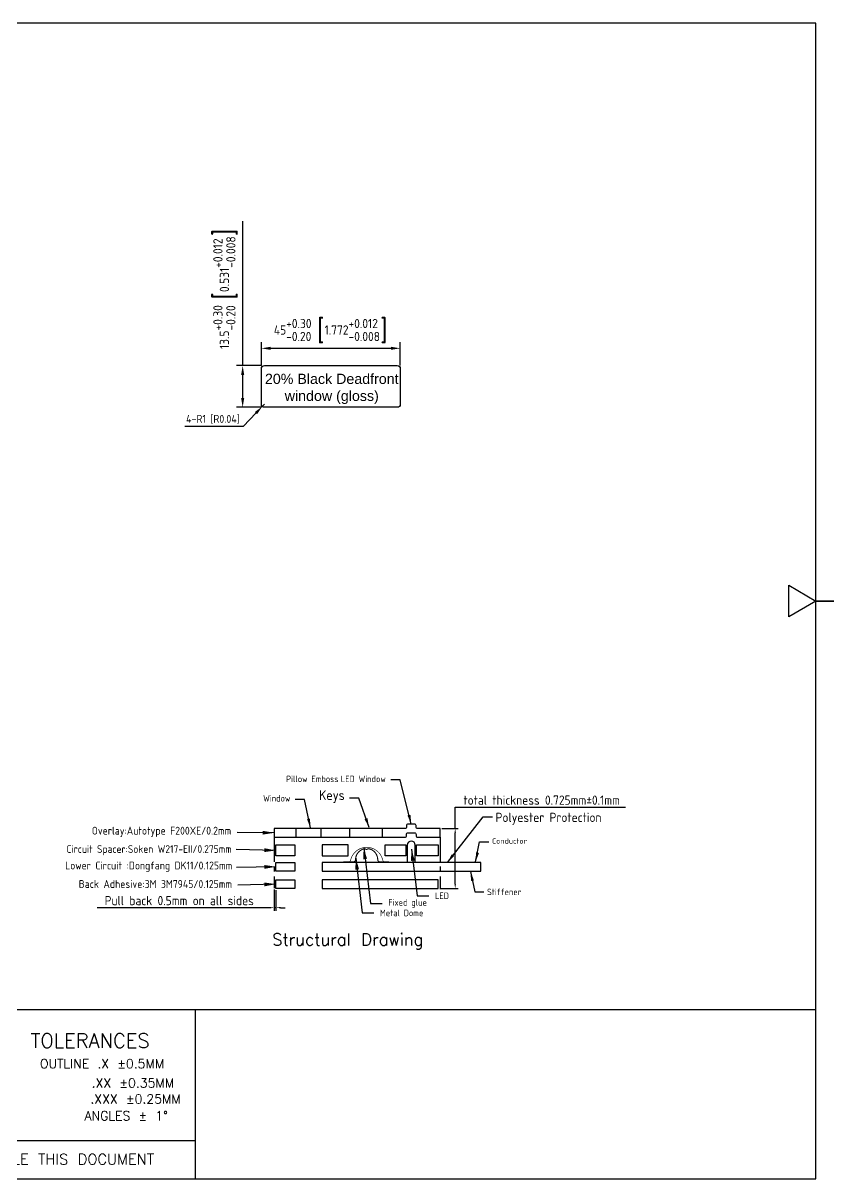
# Model space of a CAD drawing. Extents: x -7997 to 381, y -303 to 2002.
# Drawn here: x 117.9 to 380.6, y -303.3 to 70.8 of the extents above; entities that cross this region are included whole.
import ezdxf
from ezdxf.enums import TextEntityAlignment as Align

# ---------------------------------------------------------------- set-up
doc = ezdxf.new("R2010")
doc.units = 0
doc.header["$LTSCALE"] = 0.25
doc.linetypes.add('CENTER', pattern=[50.8, 31.75, -6.35, 6.35, -6.35])
doc.layers.get('0').update_dxf_attribs({"linetype": 'CONTINUOUS'})
doc.layers.get('Defpoints').update_dxf_attribs({"linetype": 'CONTINUOUS'})
doc.layers.add('DIM', color=6, linetype='CONTINUOUS')
doc.layers.add('MAIN', color=7, linetype='CONTINUOUS')
doc.styles.add('S1', font='txt.shx', dxfattribs={"bigfont": 'bigfont.shx'})
doc.styles.get("Standard").update_dxf_attribs({"font": 'ISOCP'})
doc.dimstyles.new('ISO-25_WS', dxfattribs={"dimtxt": 2.5, "dimasz": 2.5, "dimexe": 1.25, "dimexo": 0.625, "dimtad": 1, "dimdec": 4, "dimdsep": 46, "dimtxsty": 'Standard', "dimcen": 2.5, "dimadec": 0, "dimazin": 0, "dimtfac": 1, "dimtdec": 4, "dimtmove": 0, "dimatfit": 3, "dimfxl": 0, "dimtolj": 1, "dimtzin": 0, "dimarcsym": 0})

# ---------------------------------------------------------------- blocks, each defined once
blk = doc.blocks.new('*D14')
at = {"layer": 'Defpoints', "color": 0}
for p in [(5512.91, -1704.35), (5467.91, -1710.95), (5512.91, -1710.95)]:
    blk.add_point(p, dxfattribs=at)
at = {"layer": 'DIM', "color": 0, "lineweight": -2}
for p, q in [((5467.91, -1709.95), (5467.91, -1702.35)), ((5512.91, -1709.95), (5512.91, -1702.35)), ((5470.91, -1704.35), (5509.91, -1704.35))]:
    blk.add_line(p, q, dxfattribs=at)
at = {"layer": 'DIM', "color": 0}
for points in [[(5470.91, -1703.85), (5470.91, -1704.85), (5467.91, -1704.35)], [(5509.91, -1703.85), (5509.91, -1704.85), (5512.91, -1704.35)]]:
    blk.add_solid(points, dxfattribs=at)
at = {"layer": 'DIM', "color": 0, "insert": (5490.41, -1698.79), "char_height": 3, "attachment_point": 5}
blk.add_mtext('\\A1;45\\S+0.30^ -0.20; {\\o\\l\\H7.200000;[}1.772\\S+0.012^ -0.008;{\\o\\l\\H7.200000;]}', dxfattribs=at)
blk = doc.blocks.new('*D15')
at = {"layer": 'Defpoints', "color": 0}
for p in [(5468.91, -1709.95), (5461.85, -1723.45), (5468.91, -1723.45)]:
    blk.add_point(p, dxfattribs=at)
at = {"layer": 'DIM', "color": 0, "lineweight": -2}
for p, q in [((5461.85, -1709.95), (5461.85, -1663.22)), ((5467.91, -1709.95), (5459.85, -1709.95)), ((5461.85, -1720.45), (5461.85, -1712.95)), ((5467.91, -1723.45), (5459.85, -1723.45))]:
    blk.add_line(p, q, dxfattribs=at)
at = {"layer": 'DIM', "color": 0}
for points in [[(5461.35, -1712.95), (5462.35, -1712.95), (5461.85, -1709.95)], [(5461.35, -1720.45), (5462.35, -1720.45), (5461.85, -1723.45)]]:
    blk.add_solid(points, dxfattribs=at)
at = {"layer": 'DIM', "color": 0, "insert": (5456.29, -1685.08), "char_height": 3, "attachment_point": 5, "rotation": 90}
blk.add_mtext('\\A1;13.5\\S+0.30^ -0.20; {\\o\\l\\H7.200000;[}0.531\\S+0.012^ -0.008;{\\o\\l\\H7.200000;]}', dxfattribs=at)
blk = doc.blocks.new('*D16')
at = {"layer": 'Defpoints', "color": 0}
for p in [(5468.22, -1723.17), (5468.91, -1722.45)]:
    blk.add_point(p, dxfattribs=at)
at = {"layer": 'DIM', "color": 0, "lineweight": -2}
for p, q in [((5468.91, -1722.45), (5468.22, -1723.17)), ((5462.08, -1729.55), (5466.14, -1725.33)), ((5443.08, -1729.55), (5462.08, -1729.55))]:
    blk.add_line(p, q, dxfattribs=at)
at = {"layer": 'DIM', "color": 0}
blk.add_solid([(5465.78, -1724.98), (5466.5, -1725.68), (5468.22, -1723.17)], dxfattribs=at)
at = {"layer": 'DIM', "color": 0, "insert": (5452.18, -1727.32), "char_height": 2.6, "attachment_point": 5}
blk.add_mtext('\\A1;4-R1 [R0.04]', dxfattribs=at)
blk = doc.blocks.new('*D32')
at = {"layer": 'Defpoints', "color": 0}
for p in [(5472.06, -1879.1), (5472.64, -1879.22), (5472.06, -1885.44)]:
    blk.add_point(p, dxfattribs=at)
at = {"layer": 'DIM', "color": 0, "lineweight": -2}
for p, q in [((5472.06, -1879.6), (5472.06, -1886.44)), ((5472.64, -1879.72), (5472.64, -1886.44)), ((5470.56, -1885.44), (5414.7, -1885.44)), ((5472.64, -1885.44), (5472.06, -1885.44)), ((5474.14, -1885.44), (5475.64, -1885.44))]:
    blk.add_line(p, q, dxfattribs=at)
at = {"layer": 'DIM', "color": 0}
for points in [[(5470.56, -1885.19), (5470.56, -1885.69), (5472.06, -1885.44)], [(5474.14, -1885.19), (5474.14, -1885.69), (5472.64, -1885.44)]]:
    blk.add_solid(points, dxfattribs=at)
at = {"layer": 'DIM', "color": 0, "insert": (5440.44, -1883.14), "char_height": 3, "attachment_point": 5}
blk.add_mtext('\\A1;{\\C3; Pull back 0.5mm on all sides}', dxfattribs=at)
blk = doc.blocks.new('*D33')
at = {"layer": 'Defpoints', "color": 0}
for p in [(5525.88, -1859.8), (5530.71, -1859.8), (5525.24, -1879.22)]:
    blk.add_point(p, dxfattribs=at)
at = {"layer": 'DIM', "color": 0, "lineweight": -2}
for p, q in [((5530.71, -1859.8), (5530.71, -1852.93)), ((5530.71, -1852.93), (5585.94, -1852.93)), ((5526.38, -1859.8), (5531.71, -1859.8)), ((5530.71, -1877.72), (5530.71, -1861.3)), ((5525.74, -1879.22), (5531.71, -1879.22))]:
    blk.add_line(p, q, dxfattribs=at)
at = {"layer": 'DIM', "color": 0}
for points in [[(5530.46, -1861.3), (5530.96, -1861.3), (5530.71, -1859.8)], [(5530.46, -1877.72), (5530.96, -1877.72), (5530.71, -1879.22)]]:
    blk.add_solid(points, dxfattribs=at)
at = {"layer": 'DIM', "color": 0, "insert": (5558.72, -1850.62), "char_height": 3, "attachment_point": 5}
blk.add_mtext('\\A1;total thickness 0.725mm%%p0.1mm', dxfattribs=at)

msp = doc.modelspace()

# ---------------------------------------------------------------- linework, layer by layer
for points in [[(-154.402, 70.845), (-154.402, -303.32), (374.774, -303.32), (374.774, 70.845)], [(365.962, -121.325), (365.962, -111.15), (374.774, -116.238)], [(374.774, -116.238), (374.774, -116.238), (380.593, -116.238), (374.774, -116.238)]]:
    msp.add_lwpolyline(points, close=True)
for points in [[(-154.402, -303.32), (-154.402, -248.442), (374.774, -248.442)], [(173.687, -248.442), (173.687, -303.32)], [(-154.402, -290.848), (173.687, -290.848)]]:
    msp.add_lwpolyline(points)
at = {"layer": 'MAIN'}
for p, q in [((206.292, -189.881), (206.292, -192.697)), ((214.403, -189.881), (214.403, -192.697)), ((223.785, -192.697), (223.785, -189.881)), ((234.345, -192.697), (234.345, -189.881))]:
    msp.add_line(p, q, dxfattribs=at)
at = {"layer": 'MAIN', "color": 3, "linetype": 'CENTER'}
for p, q in [((199.245, -192.697), (199.245, -209.183)), ((253.063, -192.697), (253.063, -209.299))]:
    msp.add_line(p, q, dxfattribs=at)
at = {"layer": 'MAIN'}
for points in [[(196.099, -53.533, -0.4142136), (195.099, -52.533), (195.099, -41.033, -0.4142136), (196.099, -40.033), (239.099, -40.033, -0.4142136), (240.099, -41.033), (240.099, -52.533, -0.4142136), (239.099, -53.533)], [(242.619, -191.289), (244.703, -191.289, -0.4142136), (245.195, -191.781), (245.195, -192.204, 0.4142136), (245.688, -192.697), (253.063, -192.697), (253.063, -189.881), (245.688, -189.881, -0.4142136), (245.195, -189.388), (245.195, -188.965, 0.4142136), (244.703, -188.473), (242.619, -188.473, 0.4142136), (242.127, -188.965), (242.127, -189.388, -0.4142136), (241.634, -189.881), (199.245, -189.881), (199.245, -192.697), (241.634, -192.697, 0.4142136), (242.127, -192.204), (242.127, -191.781, -0.4142136)]]:
    msp.add_lwpolyline(points, format="xyb", close=True, dxfattribs=at)
at = {"layer": 'MAIN', "color": 4}
msp.add_lwpolyline([(244.96, -200.86), (244.96, -195.24, 1), (242.362, -195.24), (242.362, -200.86)], format="xyb", dxfattribs=at)
at = {"layer": 'MAIN'}
for points in [[(205.94, -198.748), (199.826, -198.748), (199.826, -195.228), (205.94, -195.228)], [(223.161, -195.228), (214.755, -195.228), (214.755, -198.748), (223.161, -198.748)], [(235.181, -195.228), (241.915, -195.228), (241.915, -198.748), (235.181, -198.748)], [(245.407, -195.228), (252.427, -195.228), (252.427, -198.748), (245.407, -198.748)], [(205.94, -203.676), (199.826, -203.676), (199.826, -200.86), (205.94, -200.86)], [(214.755, -200.86), (214.755, -203.676), (266.159, -203.676), (266.159, -200.86)], [(205.94, -209.308), (199.826, -209.308), (199.826, -206.492), (205.94, -206.492)], [(214.755, -206.492), (214.755, -209.308), (252.427, -209.308), (252.427, -206.492)]]:
    msp.add_lwpolyline(points, close=True, dxfattribs=at)
at = {"layer": 'MAIN', "color": 3, "const_width": 0.21}
msp.add_lwpolyline([(221.661, -200.667), (223.336, -200.667, 0.3493781), (224.018, -200.124, -0.795909), (234.427, -200.124, 0.3493781), (235.109, -200.667), (236.494, -200.667)], format="xyb", dxfattribs=at)
at = {"layer": 'MAIN', "color": 4, "const_width": 0.35}
msp.add_lwpolyline([(223.922, -200.667), (224.916, -200.667, 0.4139599), (225.616, -199.968, -0.3626662), (228.566, -196.442, -0.2456901), (228.876, -196.539), (228.917, -196.58, 0.4142136), (229.412, -196.58), (229.464, -196.528, -0.240346), (229.767, -196.43, -0.3683865), (232.788, -199.968, 0.4139599), (233.488, -200.667), (234.523, -200.667)], format="xyb", dxfattribs=at)
at = {"layer": 'MAIN', "color": 3, "const_width": 0.169}
msp.add_lwpolyline([(263.33, -200.773), (251.036, -200.773)], dxfattribs=at)
at = {"layer": 'MAIN', "color": 4, "const_width": 0.169}
msp.add_lwpolyline([(266.159, -200.773), (263.33, -200.773)], dxfattribs=at)
at = {"layer": 'MAIN', "color": 5, "const_width": 0.169}
msp.add_lwpolyline([(266.159, -203.76), (262.021, -203.76)], dxfattribs=at)

# ---------------------------------------------------------------- texts
at = {"style": 'S1'}
for s, height, p in [('TOLERANCES', 4.6183, (120.312, -260.862)), ('OUTLINE .X %%P0.5MM', 2.96042, (123.344, -267.521)), (' .XX %%P0.35MM', 2.96042, (137.472, -273.744)), ('   .XXX %%P0.25MM', 2.96042, (131.097, -278.921)), ('ANGLES %%p 1%%D', 2.96042, (137.795, -284.366))]:
    msp.add_text(s, height=height, dxfattribs=at).set_placement(p)
msp.add_text('DO NOT SCALE THIS DOCUMENT', height=3.456, dxfattribs=at).set_placement((122.265, -296.943), align=Align.MIDDLE)
at = {"layer": 'DIM', "style": 'S1'}
msp.add_text('Structural Drawing', height=3.8742, dxfattribs=at).set_placement((198.604, -227.743))
at = {"layer": 'DIM', "color": 3, "insert": (196.25, -42.668), "char_height": 3.3, "width": 69.02303, "attachment_point": 1, "style": 'S1'}
msp.add_mtext('\\pt54.4;{\\fArial|b0|i0|c0|p34;20% Black Deadfront \\P     window (gloss)}', dxfattribs=at)
at = {"layer": 'DIM'}
for s, insert, char_height, attachment_point in [('{\\Fisocp.shx|c1;Pillow Emboss\\f??|b0|i0|c0|p54; }LED Window', (235.41, -174.886), 2.112, 9), (' Window', (204.488, -181.166), 2.112, 9), ('{\\Fisocp.shx|c1;Keys}', (222.088, -181.634), 3.168, 9), ('Overlay:Autotype F200XE/0.2mm', (185.323, -192.635), 2.54358, 9), ('{\\Fisocp.shx|c1;\\C6;Conductor}', (269.82, -193.102), 1.6896, 1), ('Lower Circuit :Dongfang DK11/0.125mm', (185.662, -203.904), 2.54358, 9), ('{\\Fisocp.shx|c1;\\C6;Stiffener}', (268.207, -209.353), 2.112, 1), ('Fixed glue', (236.206, -214.145), 2.112, 4), ('LED', (251.363, -211.669), 2.112, 4), ('{\\Fisocp.shx|c1;Metal Dome}', (233.499, -217.222), 2.112, 4)]:
    msp.add_mtext(s, dxfattribs=dict(at, insert=insert, char_height=char_height, attachment_point=attachment_point))
at = {"layer": 'DIM', "color": 1, "insert": (270.977, -188.688), "char_height": 3, "attachment_point": 7}
msp.add_mtext('{\\Fisocp.shx|c1;\\C256;Polyester Protection}', dxfattribs=at)
at = {"layer": 'DIM', "color": 3, "attachment_point": 9}
for s, insert, char_height in [('Circuit Spacer:Soken W217-EII/0.275mm', (185.495, -198.533), 2.48898), ('Back Adhesive:3M 3M7945/0.125mm', (185.603, -209.135), 2.54358)]:
    msp.add_mtext(s, dxfattribs=dict(at, insert=insert, char_height=char_height))

# ---------------------------------------------------------------- dimensions: what is measured, and where the dimension line sits
at = {"layer": 'DIM'}
dim = msp.add_linear_dim(base=(189.03, -53.533), p1=(196.099, -40.033), p2=(196.099, -53.533), angle=90, dimstyle='ISO-25_WS', override={"dimscale": 20, "dimtxt": 0.15, "dimasz": 0.15, "dimexe": 0.1, "dimexo": 0.05, "dimgap": 0.08, "dimdec": 2, "dimcen": 0.3, "dimtol": 1, "dimtp": 0.3, "dimtm": 0.2, "dimtdec": 2}, dxfattribs=at)
dim.commit()
dim.dimension.update_dxf_attribs({"geometry": '*D15', "text_midpoint": (189.03, -15.169), "dimtype": 128, "insert": (-5272.816, 1669.916)})
dim = msp.add_linear_dim(base=(240.099, -34.433), p1=(195.099, -41.033), p2=(240.099, -41.033), dimstyle='ISO-25_WS', override={"dimscale": 20, "dimtxt": 0.15, "dimasz": 0.15, "dimexe": 0.1, "dimexo": 0.05, "dimgap": 0.08, "dimdec": 2, "dimcen": 0.3, "dimtol": 1, "dimtp": 0.3, "dimtm": 0.2, "dimtdec": 2}, dxfattribs=at)
dim.commit()
dim.dimension.update_dxf_attribs({"geometry": '*D14', "text_midpoint": (217.599, -28.873), "insert": (-5272.816, 1669.916)})
dim = msp.add_radius_dim(center=(196.099, -52.533), mpoint=(195.405, -53.253), text='4-<>', dimstyle='ISO-25_WS', override={"dimscale": 20, "dimtxt": 0.13, "dimasz": 0.15, "dimexe": 0.1, "dimexo": 0.05, "dimgap": 0.04, "dimtoh": 1, "dimdec": 2, "dimcen": 0.3, "dimtdec": 2}, dxfattribs=at)
dim.commit()
dim.dimension.update_dxf_attribs({"geometry": '*D16', "text_midpoint": (179.363, -57.408), "insert": (-5272.816, 1669.916)})
at = {"layer": 'DIM', "color": 3}
dim = msp.add_linear_dim(base=(257.896, -189.881), p1=(252.427, -209.308), p2=(253.063, -189.881), angle=90, text='total thickness 0.725mm%%p0.1mm', dimstyle='ISO-25_WS', override={"dimscale": 10, "dimtxt": 0.3, "dimasz": 0.15, "dimexe": 0.1, "dimexo": 0.05, "dimgap": 0.08, "dimtoh": 1, "dimdec": 2, "dimcen": 0.2, "dimtdec": 2}, dxfattribs=at)
dim.commit()
dim.dimension.update_dxf_attribs({"geometry": '*D33', "text_midpoint": (285.908, -183.012), "dimtype": 128, "insert": (-5272.816, 1669.916)})
dim = msp.add_linear_dim(base=(199.245, -215.526), p1=(199.826, -209.308), p2=(199.245, -209.183), text='{\\C3; Pull back 0.5mm on all sides}', dimstyle='ISO-25_WS', override={"dimscale": 10, "dimtxt": 0.3, "dimasz": 0.15, "dimexe": 0.1, "dimexo": 0.05, "dimgap": 0.08, "dimtoh": 1, "dimdec": 2, "dimcen": 0.2, "dimtdec": 2}, dxfattribs=at)
dim.commit()
dim.dimension.update_dxf_attribs({"geometry": '*D32', "text_midpoint": (167.628, -215.526), "dimtype": 128, "insert": (-5272.816, 1669.916)})

# ---------------------------------------------------------------- leaders
at = {"layer": 'DIM', "annotation_type": 0, "has_hookline": 1}
for points, override, hookline_direction, text_width in [([(243.661, -188.473), (240.01, -174.182), (237.01, -174.182)], {"dimscale": 20, "dimtxt": 0.1, "dimasz": 0.15, "dimexe": 0.1, "dimexo": 0.05, "dimgap": 0.08, "dimtad": 0, "dimtoh": 1, "dimdec": 2, "dimcen": 0.3, "dimtdec": 2}, 1, 33.601), ([(210.977, -189.701), (209.088, -180.462), (206.088, -180.462)], {"dimscale": 20, "dimtxt": 0.1, "dimasz": 0.15, "dimexe": 0.1, "dimexo": 0.05, "dimgap": 0.08, "dimtad": 0, "dimtoh": 1, "dimdec": 2, "dimcen": 0.3, "dimtdec": 2}, 1, 9.504), ([(229.987, -189.56), (226.688, -180.05), (223.688, -180.05)], {"dimscale": 20, "dimtxt": 0.1, "dimasz": 0.15, "dimexe": 0.1, "dimexo": 0.05, "dimgap": 0.08, "dimtad": 0, "dimdec": 2, "dimcen": 0.3, "dimtdec": 2}, 1, 8.335), ([(255.35, -200.869), (266.977, -186.063), (269.977, -186.063)], {"dimscale": 20, "dimtxt": 0.15, "dimasz": 0.15, "dimexe": 0.1, "dimexo": 0.05, "dimgap": 0.05, "dimtad": 0, "dimtoh": 1, "dimdec": 2, "dimcen": 0.3, "dimtdec": 2}, 0, 37.016), ([(199.245, -191.289), (187.284, -191.162)], {"dimscale": 25, "dimtxt": 0.15, "dimasz": 0.15, "dimexe": 0.1, "dimexo": 0.05, "dimgap": 0.08, "dimtad": 0, "dimtoh": 1, "dimdec": 2, "dimcen": 0.3, "dimtdec": 2}, 1, 48.929), ([(264.523, -200.662), (265.82, -194.158), (268.82, -194.158)], {"dimscale": 20, "dimtxt": 0.15, "dimasz": 0.15, "dimexe": 0.1, "dimexo": 0.05, "dimgap": 0.05, "dimtad": 0, "dimtoh": 1, "dimdec": 2, "dimcen": 0.3, "dimtdec": 2}, 0, 9.709), ([(228.242, -196.05), (230.456, -214.145), (234.206, -214.145)], {"dimscale": 25, "dimtxt": 0.15, "dimasz": 0.15, "dimexe": 0.1, "dimexo": 0.05, "dimgap": 0.08, "dimtad": 0, "dimtoh": 1, "dimdec": 2, "dimcen": 0.3, "dimtdec": 2}, 0, 12.038), ([(243.713, -196.587), (245.613, -211.669), (249.363, -211.669)], {"dimscale": 25, "dimtxt": 0.15, "dimasz": 0.15, "dimexe": 0.1, "dimexo": 0.05, "dimgap": 0.08, "dimtad": 0, "dimtoh": 1, "dimdec": 2, "dimcen": 0.3, "dimtdec": 2}, 0, 4.133), ([(199.826, -202.268), (187.032, -202.47)], {"dimscale": 25, "dimtxt": 0.15, "dimasz": 0.15, "dimexe": 0.1, "dimexo": 0.05, "dimgap": 0.08, "dimtad": 0, "dimtoh": 1, "dimdec": 2, "dimcen": 0.3, "dimtdec": 2}, 1, 56.572), ([(225.706, -199.469), (227.749, -217.222), (231.499, -217.222)], {"dimscale": 25, "dimtxt": 0.15, "dimasz": 0.15, "dimexe": 0.1, "dimexo": 0.05, "dimgap": 0.08, "dimtad": 0, "dimtoh": 1, "dimdec": 2, "dimcen": 0.3, "dimtdec": 2}, 0, 13.728), ([(262.892, -203.847), (264.207, -210.409), (267.207, -210.409)], {"dimscale": 20, "dimtxt": 0.15, "dimasz": 0.15, "dimexe": 0.1, "dimexo": 0.05, "dimgap": 0.05, "dimtad": 0, "dimtoh": 1, "dimdec": 2, "dimcen": 0.3, "dimtdec": 2}, 0, 11.277)]:
    msp.add_leader(points, dimstyle='ISO-25_WS', override=override, dxfattribs=dict(at, hookline_direction=hookline_direction, text_width=text_width))
at = {"layer": 'DIM', "color": 3, "annotation_type": 0, "has_hookline": 1, "hookline_direction": 1}
for points, text_width in [([(199.826, -196.988), (186.922, -196.684)], 57.204), ([(199.826, -207.9), (187.508, -208.2)], 52.251)]:
    msp.add_leader(points, dimstyle='ISO-25_WS', override={"dimscale": 25, "dimtxt": 0.15, "dimasz": 0.15, "dimexe": 0.1, "dimexo": 0.05, "dimgap": 0.08, "dimtad": 0, "dimtoh": 1, "dimdec": 2, "dimcen": 0.3, "dimtdec": 2}, dxfattribs=dict(at, text_width=text_width))

doc.saveas('drawing.dxf')
